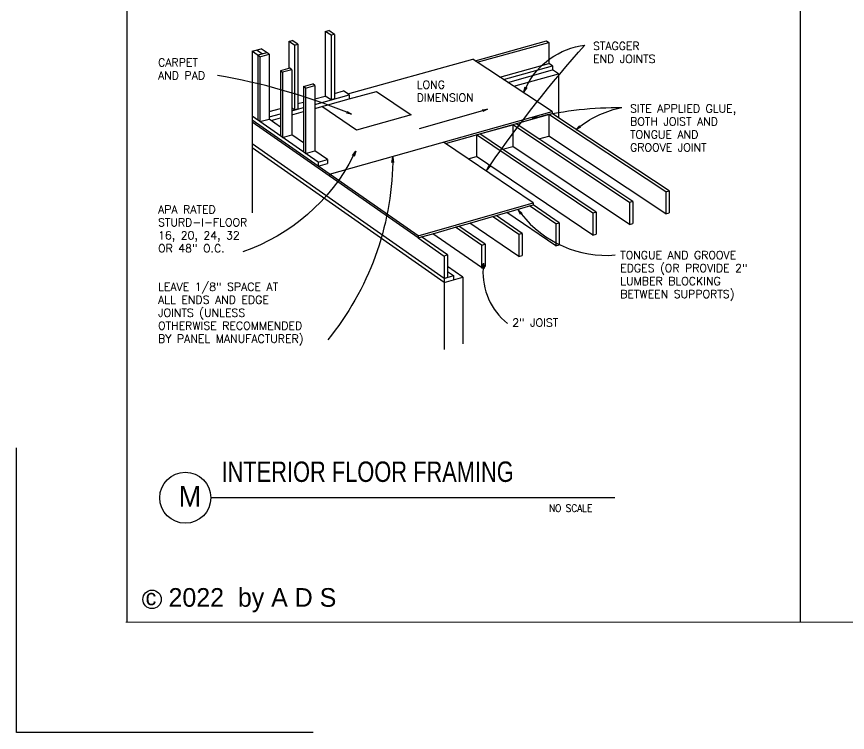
# Model space of a CAD drawing. Header units: inches. Extents: x 26998 to 46838, y -509 to 4343.
# Drawn here: x 38203.5 to 38569.9, y 3116.7 to 3432.3 of the extents above; entities that cross this region are included whole.
import ezdxf

# ---------------------------------------------------------------- set-up
doc = ezdxf.new("R2010")
doc.units = ezdxf.units.IN
doc.header["$LTSCALE"] = 0.5
doc.header["$MEASUREMENT"] = 0
for name, color, linetype in [('N', 3, 'Continuous'), ('R-AGSMEDIUM', 2, 'Continuous'), ('R-AGSTEXT', 6, 'Continuous'), ('SEC', 7, 'Continuous'), ('TITLE', 7, 'Continuous'), ('Title Block', 7, 'Continuous')]:
    doc.layers.add(name, color=color, linetype=linetype)
doc.styles.add('AGSROMANS', font='romans')
doc.styles.add('BOLD', font='')
doc.styles.add('HS-DESIGN-PLAN', font='GOTHIC.TTF', dxfattribs={"height": 0.09375})
doc.styles.add('HS-DESIGN-TTLB', font='GOTHIC.TTF')
doc.styles.add('notes', font='simplex.shx', dxfattribs={"height": 4.5})
doc.styles.get('BOLD').set_extended_font_data('Futura Lt BT')

# ---------------------------------------------------------------- blocks, each defined once
blk = doc.blocks.new('AGSARROW')
for points in [[(-1, 0.17), (0, 0), (-1, -0.17)], [(0, 0), (-1, 0)]]:
    blk.add_lwpolyline(points)
blk = doc.blocks.new('frame-floorshth')
at = {"layer": 'R-AGSMEDIUM'}
for p, q in [((-50.07, 105.81), (-48.63, 106.2)), ((-47.66, 104.19), (-50.07, 105.81)), ((-50.07, 105.81), (-50.07, 78.61)), ((-46.23, 104.58), (-48.63, 106.2)), ((-65.47, 101.64), (-64.03, 102.02)), ((-65.47, 101.64), (-65.47, 90.19)), ((-63.08, 100), (-65.47, 101.64)), ((-61.62, 100.4), (-64.03, 102.02)), ((-46.23, 104.58), (-47.66, 104.19)), ((-47.66, 104.19), (-47.66, 76.97)), ((-46.23, 104.58), (-46.23, 79.68)), ((13.07, 93.49), (43.23, 101.81)), ((43.23, 101.81), (44.15, 101.21)), ((-80.95, 97.44), (-77.08, 98.49)), ((-73.78, 96.25), (-77.08, 98.49)), ((-63.08, 100), (-61.62, 100.4)), ((-63.08, 100), (-63.08, 72.72)), ((-61.62, 100.4), (-61.62, 75.43)), ((13.99, 92.89), (44.15, 101.21)), ((44.15, 101.21), (44.15, 92.28)), ((-77.66, 95.19), (-80.95, 97.44)), ((-80.95, 97.44), (-80.95, 70.11)), ((-76.62, 96.33), (-79.01, 97.97)), ((-74.69, 96.86), (-78.56, 95.8)), ((-78.56, 95.8), (-78.56, 68.45)), ((-77.66, 95.19), (-73.78, 96.25)), ((-77.66, 95.19), (-77.66, 67.82)), ((-73.78, 96.25), (-73.78, 72.09)), ((-40.63, 79.52), (12.18, 94.09)), ((13.07, 93.49), (12.18, 94.09)), ((45.57, 72.04), (13.08, 93.49)), ((23.56, 86.57), (44.15, 92.28)), ((25.09, 85.56), (45.69, 91.28)), ((45.69, 91.28), (44.15, 92.28)), ((45.69, 91.28), (45.69, 89.6)), ((-65.07, 90.29), (-68.96, 89.23)), ((-68.96, 89.23), (-68.96, 73.41)), ((-68.96, 89.23), (-68.05, 88.61)), ((-64.16, 89.68), (-68.05, 88.61)), ((-68.05, 88.61), (-68.05, 61.14)), ((-64.16, 89.68), (-65.07, 90.29)), ((-64.16, 89.68), (-64.16, 62.23)), ((26.88, 84.37), (45.69, 89.6)), ((29.34, 82.76), (48.16, 87.99)), ((48.16, 87.99), (45.69, 89.6)), ((48.16, 87.99), (48.16, 69.48)), ((-59.27, 82.61), (-55.37, 83.68)), ((-59.27, 82.61), (-59.27, 76.08)), ((-58.37, 81.98), (-59.27, 82.61)), ((-58.37, 81.98), (-54.47, 83.06)), ((-58.37, 81.98), (-58.37, 54.41)), ((-54.47, 83.06), (-55.37, 83.68)), ((-54.47, 83.06), (-54.47, 77.41)), ((-46.23, 79.68), (-42.4, 80.73)), ((-40.62, 79.52), (-42.4, 80.73)), ((-39.99, 77.4), (-28.51, 80.56)), ((-28.51, 80.56), (-13.9, 70.68)), ((-54.47, 75.1), (-39.99, 79.1)), ((-54.47, 77.41), (-50.07, 78.61)), ((-54.47, 77.41), (-54.47, 55.5)), ((-54.47, 73.39), (-39.99, 77.4)), ((-47.66, 76.97), (-50.07, 78.61)), ((-46.23, 77.37), (-47.66, 76.97)), ((-46.23, 79.68), (-46.23, 77.37)), ((-39.99, 79.1), (-40.63, 79.53)), ((-39.99, 79.1), (-39.99, 77.4)), ((-64.16, 72.42), (-59.27, 73.77)), ((-61.62, 75.43), (-59.27, 76.08)), ((-61.62, 75.43), (-61.62, 73.12)), ((-59.27, 76.08), (-59.27, 55.04)), ((-36.98, 64.26), (-51.51, 74.22)), ((-77.66, 67.82), (-80.95, 70.11)), ((-53.07, 50.73), (-80.95, 70.11)), ((-80.95, 70.11), (-80.95, 68.41)), ((-73.78, 72.09), (-68.96, 73.41)), ((-73.78, 72.09), (-73.78, 68.9)), ((-73.78, 69.77), (-68.96, 71.1)), ((-68.96, 73.41), (-68.96, 61.77)), ((-63.08, 72.72), (-64.16, 73.47)), ((-64.16, 70.72), (-59.27, 72.07)), ((-61.62, 73.12), (-63.08, 72.72)), ((-48.28, 45.68), (45.57, 72.04)), ((-13.9, 70.68), (-36.98, 64.26)), ((0.62, 58.55), (45.57, 71.18)), ((44.15, 70.79), (30.37, 66.92)), ((93.47, 38.17), (44.15, 70.79)), ((44.15, 70.79), (44.15, 61.7)), ((45.57, 72.04), (45.57, 71.18)), ((48.16, 69.48), (45.57, 71.18)), ((-10.95, 19.68), (-80.95, 68.41)), ((-80.95, 68.41), (-80.95, 67.55)), ((-53.07, 49), (-80.95, 68.41)), ((-10.95, 18.8), (-80.95, 67.55)), ((-80.95, 67.55), (-80.95, 58.44)), ((-77.66, 67.82), (-73.78, 68.9)), ((-68.96, 65.55), (-73.78, 68.9)), ((-72.92, 68.3), (-68.96, 69.39)), ((39.97, 60.52), (30.37, 66.92)), ((94.91, 38.59), (48.16, 69.48)), ((15.08, 62.62), (28.93, 66.51)), ((78.09, 33.74), (28.93, 66.51)), ((28.93, 66.51), (28.93, 57.4)), ((-68.05, 61.14), (-68.96, 61.77)), ((-68.05, 61.14), (-64.16, 62.23)), ((-59.27, 58.83), (-64.16, 62.23)), ((0.62, 58.55), (13.65, 62.22)), ((62.63, 29.27), (13.65, 62.22)), ((13.65, 62.22), (13.65, 53.08)), ((24.66, 56.19), (15.08, 62.62)), ((39.97, 60.52), (44.15, 61.7)), ((79.54, 34.15), (39.97, 60.52)), ((93.47, 28.91), (44.15, 61.7)), ((0, 1.77), (-80.95, 58.44)), ((-80.95, 58.44), (-80.95, 56.73)), ((0, 0), (-80.95, 56.73)), ((-80.95, 56.73), (-80.95, 29.4)), ((10.16, 52.1), (-0.27, 59.16)), ((64.09, 29.69), (24.65, 56.19)), ((24.66, 56.19), (28.93, 57.4)), ((78.09, 24.45), (28.93, 57.4)), ((-58.37, 54.41), (-59.27, 55.04)), ((-58.37, 54.41), (-54.47, 55.5)), ((-49.16, 51.82), (-54.47, 55.5)), ((10.16, 52.1), (13.65, 53.08)), ((62.63, 19.96), (13.65, 53.08)), ((-53.07, 50.73), (-49.16, 51.82)), ((-53.07, 50.73), (-53.07, 49)), ((-53.07, 49), (-49.16, 50.1)), ((-49.16, 51.82), (-49.16, 50.1)), ((37.49, 33.58), (10.16, 52.1)), ((-48.28, 45.68), (-48.28, 44.81)), ((93.47, 38.17), (94.91, 38.59)), ((94.91, 38.59), (94.91, 29.33)), ((93.47, 38.17), (93.47, 28.91)), ((-10.95, 19.68), (37.49, 33.58)), ((26.43, 29.54), (37.49, 32.71)), ((47.09, 24.78), (36.02, 32.29)), ((37.49, 33.58), (37.49, 32.71)), ((48.56, 25.2), (37.49, 32.71)), ((79.54, 34.15), (78.09, 33.74)), ((78.09, 33.74), (78.09, 24.45)), ((79.54, 34.15), (79.54, 24.86)), ((10.88, 25.07), (21.92, 28.23)), ((21.91, 28.24), (26.43, 29.54)), ((32.94, 20.69), (21.91, 28.24)), ((47.09, 15.44), (26.43, 29.54)), ((64.09, 29.69), (62.63, 29.27)), ((62.63, 29.27), (62.63, 19.96)), ((64.09, 29.69), (64.09, 20.38)), ((93.47, 28.91), (94.91, 29.33)), ((6.26, 23.75), (10.88, 25.08)), ((31.48, 10.91), (10.88, 25.07)), ((31.48, 20.28), (20.45, 27.82)), ((47.09, 24.78), (48.56, 25.2)), ((47.09, 24.78), (47.09, 15.44)), ((48.56, 25.2), (48.56, 15.87)), ((78.09, 24.45), (79.54, 24.86)), ((-4.74, 20.59), (6.26, 23.75)), ((15.78, 15.74), (4.79, 23.33)), ((17.26, 16.16), (6.26, 23.75)), ((-10.95, 19.68), (-10.95, 18.8)), ((-10.95, 18.8), (-9.48, 19.23)), ((-10.95, 18.8), (0, 11.18)), ((-9.48, 19.23), (-4.74, 20.59)), ((1.48, 11.61), (-9.48, 19.23)), ((15.78, 6.35), (-4.74, 20.59)), ((32.94, 20.69), (31.48, 20.28)), ((31.48, 20.28), (31.48, 10.91)), ((32.94, 20.69), (32.94, 11.34)), ((62.63, 19.96), (64.09, 20.38)), ((15.78, 15.74), (17.26, 16.16)), ((15.78, 15.74), (15.78, 6.35)), ((17.26, 16.16), (17.26, 6.78)), ((47.09, 15.44), (48.56, 15.87)), ((1.48, 11.61), (0, 11.18)), ((0, 11.18), (0, 1.77)), ((1.48, 11.61), (1.48, 2.2)), ((31.48, 10.91), (32.94, 11.34)), ((7.9, 2.3), (1.48, 6.78)), ((1.48, 4.64), (3.96, 2.92)), ((15.78, 6.35), (17.26, 6.78)), ((0, 1.77), (3.96, 2.92)), ((0, 0), (7.9, 2.3)), ((0, 1.77), (1.48, 2.2)), ((0, 1.77), (0, 0)), ((0, 0), (3.96, 1.15)), ((0, 0), (0, -28.22)), ((3.96, 2.92), (3.96, 1.15)), ((7.9, 2.3), (7.9, -25.89))]:
    blk.add_line(p, q, dxfattribs=at)
at = {"layer": 'R-AGSTEXT'}
blk.add_line((16.16, 72.41), (-10.51, 64.76), dxfattribs=at)
for points in [[(19.26, 49.2, -0.02974), (59.3, 100.1, 33.476255)], [(34.59, 82.34, -0.253259), (59.3, 100.1, -0.253259)], [(-41.06, 71.79, 0.053533), (-95.57, 87.26, -11.769973)], [(39.26, 69.75, -0.064943), (74.92, 73.72, 1.018885)], [(57.25, 65.74, -0.120301), (74.92, 73.72, -0.092681)], [(-38.26, 53.33, -0.194312), (-84.8, 13, -0.194312)], [(-21.65, 50.65, -0.167818), (-49.04, -24.14, 2.104462)], [(32.56, 28.92, 0.251969), (72.15, 11.61, -0.040689)], [(16.45, 5.89, 0.243034), (26.66, -17.19, 0.352454)]]:
    blk.add_lwpolyline(points, format="xyb", dxfattribs=at)
at = {"layer": 'R-AGSTEXT', "xscale": 2.25, "yscale": 2.25, "zscale": 2.25}
for p, rotation in [((33.6, 80.32), 244.1192369986309), ((-38.97, 70.95), 338.0302971400087), ((18.33, 73.03), 16.00000000000002), ((37.08, 69.21), 193.7909869327992), ((55.48, 64.35), 218.0292326283617), ((-37.23, 55.33), 62.90157020039079), ((-21.61, 52.9), 88.93840772677656), ((17.98, 47.35), 235.2176113961191), ((31.17, 30.69), 128.0905996421043), ((16.59, 8.14), 86.52955780342755)]:
    blk.add_blockref('AGSARROW', p, dxfattribs=dict(at, rotation=rotation))
at = {"layer": 'R-AGSTEXT', "style": 'AGSROMANS'}
for s, p in [('STAGGER', (62.77, 98.01)), ('END JOINTS', (62.77, 92.55)), ('CARPET', (-120.57, 91.07)), ('AND PAD', (-120.57, 85.61)), ('LONG', (-11.54, 81.7)), ('DIMENSION', (-11.54, 76.24)), ('SITE APPLIED GLUE,', (78.4, 71.64)), ('BOTH JOIST AND', (78.4, 66.18)), ('TONGUE AND', (78.4, 60.71)), ('GROOVE JOINT', (78.4, 55.25)), ('APA RATED', (-120.57, 29.13)), ('STURD-I-FLOOR', (-120.57, 23.67)), ('16, 20, 24, 32', (-120.57, 18.2)), ('OR 48" O.C.', (-120.57, 12.74)), ('TONGUE AND GROOVE', (74.23, 9.87)), ('EDGES (OR PROVIDE 2"', (74.23, 4.41)), ('LEAVE 1/8" SPACE AT', (-120.57, -3.48)), ('LUMBER BLOCKING', (74.23, -1.06)), ('BETWEEN SUPPORTS)', (74.23, -6.52)), ('ALL ENDS AND EDGE', (-120.57, -8.95)), ('JOINTS (UNLESS', (-120.57, -14.41)), ('OTHERWISE RECOMMENDED', (-120.57, -19.87)), ('2" JOIST', (28.74, -18.58)), ('BY PANEL MANUFACTURER)', (-120.57, -25.34))]:
    blk.add_text(s, height=3.375, dxfattribs=at).set_placement(p)

msp = doc.modelspace()

# ---------------------------------------------------------------- linework, layer by layer
msp.add_lwpolyline([(38251.6540277, 4291.6919129, 0.5, 0.5, 0), (39746.7132624, 4291.6919129, 0, 0, 0), (39746.7132624, 3165.2426914, 0.5, 0.5, 0), (38251.6540277, 3165.2426914, 0.5, 0.5, 0)], format="xyseb")
at = {"const_width": 0.5}
msp.add_lwpolyline([(38252.0540277, 3165.2426914), (38252.0540277, 4291.6919129)], dxfattribs=at)
msp.add_lwpolyline([(38252.0540277, 3165.2426914), (38252.0540277, 4291.6919129)], dxfattribs=at)
at = {"layer": 'SEC', "color": 7}
msp.add_circle((38277.8926605, 3220.1455984), 11.25, dxfattribs=at)
at = {"layer": 'TITLE'}
msp.add_line((38289.1944367, 3220.2176242), (38467.3498021, 3220.2176242), dxfattribs=at)
at = {"layer": 'Title Block'}
for p, q in [((38252.0540277, 4291.6919129), (38252.0540277, 3165.2426914)), ((38549.1759163, 4291.6919129), (38549.1759163, 3165.2426914)), ((38203.4770677, 3116.6657314), (38203.4770677, 3242.1562114)), ((38203.4770677, 3116.6657314), (38203.4770677, 3242.1562114)), ((38203.4770677, 3116.6657314), (38203.4770677, 3242.1562114)), ((38203.4770677, 3116.6657314), (38203.4770677, 3242.1562114)), ((38203.4770677, 3116.6657314), (38203.4770677, 3242.1562114)), ((38203.4770677, 3116.6657314), (38203.4770677, 3242.1562114)), ((38203.4770677, 3116.6657314), (38203.4770677, 3242.1562114)), ((38203.4770677, 3116.6657314), (38203.4770677, 3242.1562114)), ((38334.2806527, 3116.6657314), (38203.4770677, 3116.6657314)), ((38334.2806527, 3116.6657314), (38203.4770677, 3116.6657314)), ((38334.2806527, 3116.6657314), (38203.4770677, 3116.6657314)), ((38334.2806527, 3116.6657314), (38203.4770677, 3116.6657314)), ((38334.2806527, 3116.6657314), (38203.4770677, 3116.6657314)), ((38334.2806527, 3116.6657314), (38203.4770677, 3116.6657314)), ((38334.2806527, 3116.6657314), (38203.4770677, 3116.6657314)), ((38334.2806527, 3116.6657314), (38203.4770677, 3116.6657314)), ((38334.2806527, 3116.6657314), (38203.4770677, 3116.6657314)), ((38334.2806527, 3116.6657314), (38203.4770677, 3116.6657314)), ((38334.2806527, 3116.6657314), (38203.4770677, 3116.6657314)), ((38334.2806527, 3116.6657314), (38203.4770677, 3116.6657314))]:
    msp.add_line(p, q, dxfattribs=at)
msp.add_circle((38263.2277064, 3175.3356445), 4.0733674, dxfattribs=at)

# ---------------------------------------------------------------- block references
at = {"xscale": 1.04652, "yscale": 1.04652, "zscale": 1.04652}
msp.add_blockref('frame-floorshth', (38392.0451601, 3315.0587784), dxfattribs=at)

# ---------------------------------------------------------------- texts
at = {"layer": 'N', "color": 7, "style": 'notes', "width": 0.85}
msp.add_text('NO SCALE', height=3.375, dxfattribs=at).set_placement((38438.3383271, 3213.8642484))
at = {"layer": 'TITLE', "style": 'BOLD', "width": 0.8}
msp.add_text('INTERIOR FLOOR FRAMING', height=9, dxfattribs=at).set_placement((38293.8576726, 3227.1320758))
at = {"layer": 'TITLE', "insert": (38274.9417645, 3225.2762476), "char_height": 9, "attachment_point": 1, "style": 'BOLD'}
msp.add_mtext('M', dxfattribs=at)
at = {"layer": 'Title Block', "insert": (38260.3778014, 3179.7982065), "char_height": 7.05375, "attachment_point": 1, "style": 'HS-DESIGN-PLAN'}
msp.add_mtext_dynamic_manual_height_columns('c', width=0.213936353, gutter_width=0.46875, heights=[0], dxfattribs=at)
at = {"layer": 'Title Block', "insert": (38270.490445, 3180.2999956), "char_height": 8.229375, "width": 286.020616253, "attachment_point": 1, "style": 'HS-DESIGN-TTLB'}
msp.add_mtext('2022  by A D S', dxfattribs=at)

doc.saveas('drawing.dxf')
